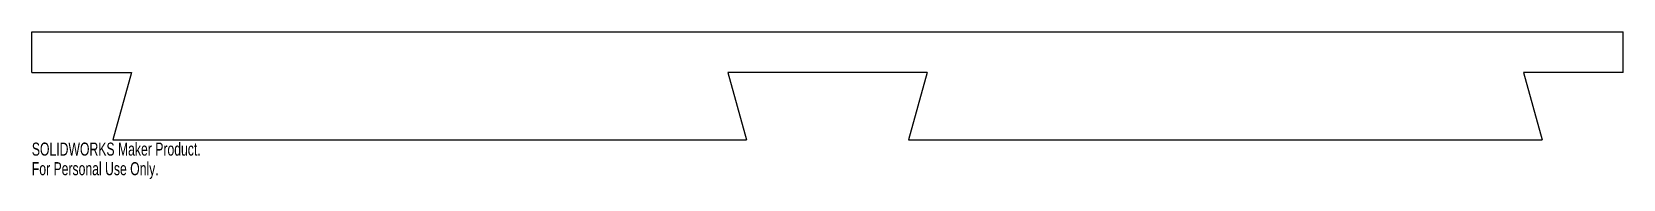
# Model space of a CAD drawing. Header units: millimetres. Extents: x 0 to 590, y -15 to 40.
import ezdxf

# ---------------------------------------------------------------- set-up
doc = ezdxf.new("R2010")
doc.units = ezdxf.units.MM
doc.styles.add('SLDTEXTSTYLE0', font='TXT', dxfattribs={"width": 0.7})

msp = doc.modelspace()

# ---------------------------------------------------------------- linework, layer by layer
at = {"color": 7, "linetype": 'Continuous', "lineweight": 25}
for p, q in [((0, 25), (0, 40)), ((0, 40), (590, 40)), ((590, 25), (590, 40)), ((0, 25), (37, 25)), ((37, 25), (30, 0)), ((332, 25), (258, 25)), ((258, 25), (265, 0)), ((332, 25), (325, 0)), ((553, 25), (560, 0)), ((590, 25), (553, 25)), ((30, 0), (265, 0)), ((325, 0), (560, 0))]:
    msp.add_line(p, q, dxfattribs=at)

# ---------------------------------------------------------------- texts
at = {"color": 7, "linetype": 'Continuous', "char_height": 4.8336, "attachment_point": 1, "style": 'SLDTEXTSTYLE0'}
for s, insert in [('SOLIDWORKS Maker Product.', (0, -1.02)), ('For Personal Use Only.', (0, -8.27))]:
    msp.add_mtext(s, dxfattribs=dict(at, insert=insert))

doc.saveas('drawing.dxf')
